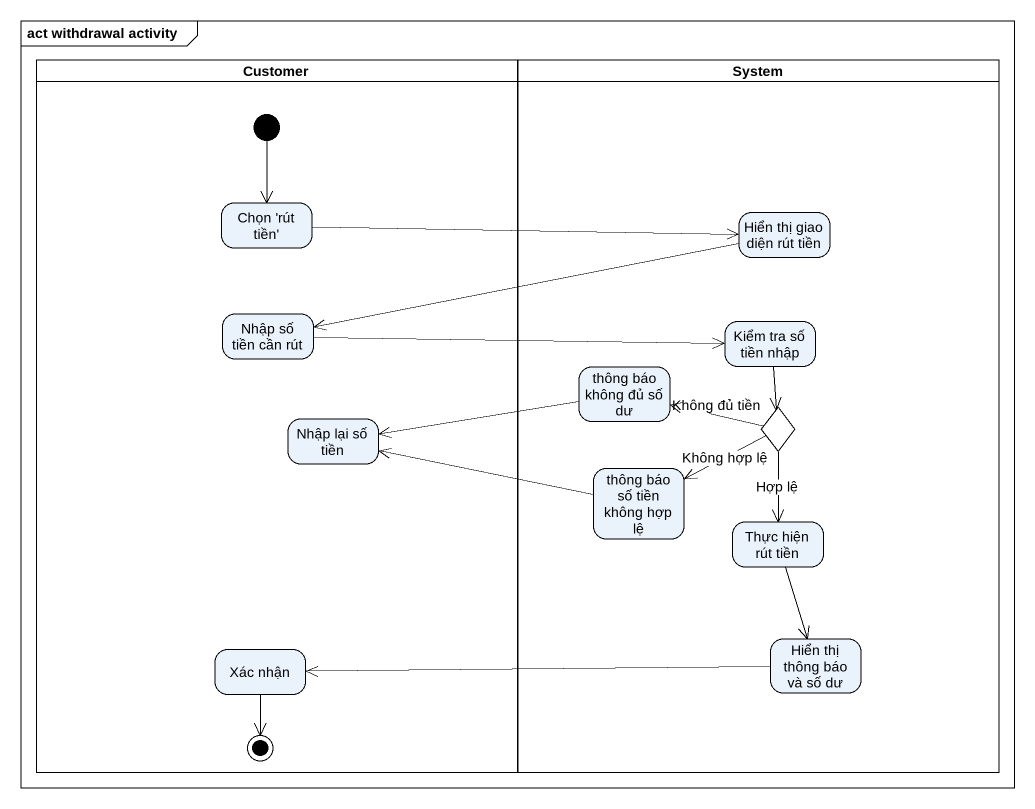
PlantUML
@startuml
mainframe act withdrawal activity
hide empty description
state Customer <<partition>> {
  state "Chọn 'rút tiền'" as Chọn_rút_tiền
  state "Nhập số tiền cần rút" as Nhập_số_tiền_cần_rút
  state "Nhập lại số tiền" as Nhập_lại_số_tiền
  state "Xác nhận" as Xác_nhận
  [*] --> Chọn_rút_tiền
  Xác_nhận --> [*]
}
state System <<partition>> {
  state "Hiển thị giao diện rút tiền" as Hiển_thị_giao_diện_rút_tiền
  state "Kiểm tra số tiền nhập" as Kiểm_tra_số_tiền_nhập
  state "thông báo không đủ số dư" as thông_báo_không_đủ_số_dư
  state choice1 <<choice>>
  state "thông báo số tiền không hợp lệ" as thông_báo_số_tiền_không_hợp
  state "Thực hiện rút tiền" as Thực_hiện_rút_tiền
  state "Hiển thị thông báo và số dư" as Hiển_thị_thông_báo_và_số_dư
}
Chọn_rút_tiền -right-> Hiển_thị_giao_diện_rút_tiền
Hiển_thị_giao_diện_rút_tiền -left-> Nhập_số_tiền_cần_rút
Nhập_số_tiền_cần_rút -right-> Kiểm_tra_số_tiền_nhập
Kiểm_tra_số_tiền_nhập --> choice1
thông_báo_không_đủ_số_dư -left-> Nhập_lại_số_tiền
choice1 -left-> thông_báo_không_đủ_số_dư : Không đủ tiền
choice1 -left-> thông_báo_số_tiền_không_hợp : Không hợp lệ
choice1 --> Thực_hiện_rút_tiền : Hợp lệ
thông_báo_số_tiền_không_hợp -left-> Nhập_lại_số_tiền
Thực_hiện_rút_tiền --> Hiển_thị_thông_báo_và_số_dư
Hiển_thị_thông_báo_và_số_dư -left-> Xác_nhận
@enduml
